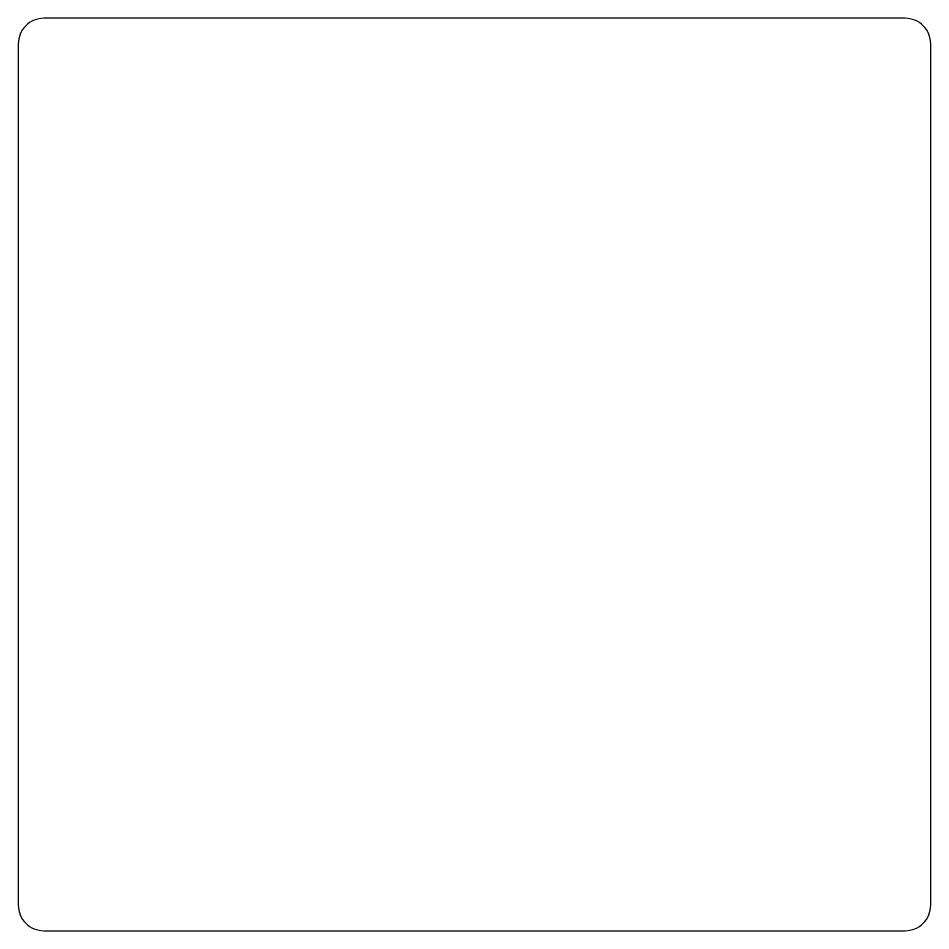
# Model space of a CAD drawing. Header units: millimetres. Extents: x 0 to 507, y 0 to 507.
import ezdxf

# ---------------------------------------------------------------- set-up
doc = ezdxf.new("R2010")
doc.units = ezdxf.units.MM
doc.layers.get('0').update_dxf_attribs({"linetype": 'CONTINUOUS'})

msp = doc.modelspace()

# ---------------------------------------------------------------- linework, layer by layer
msp.add_lwpolyline([(14.2, 0), (492.8, 0, 0.414214), (507, 14.2), (507, 492.8, 0.414214), (492.8, 507), (14.2, 507, 0.414214), (0, 492.8), (0, 14.2, 0.414214)], format="xyb", close=True)

doc.saveas('drawing.dxf')
